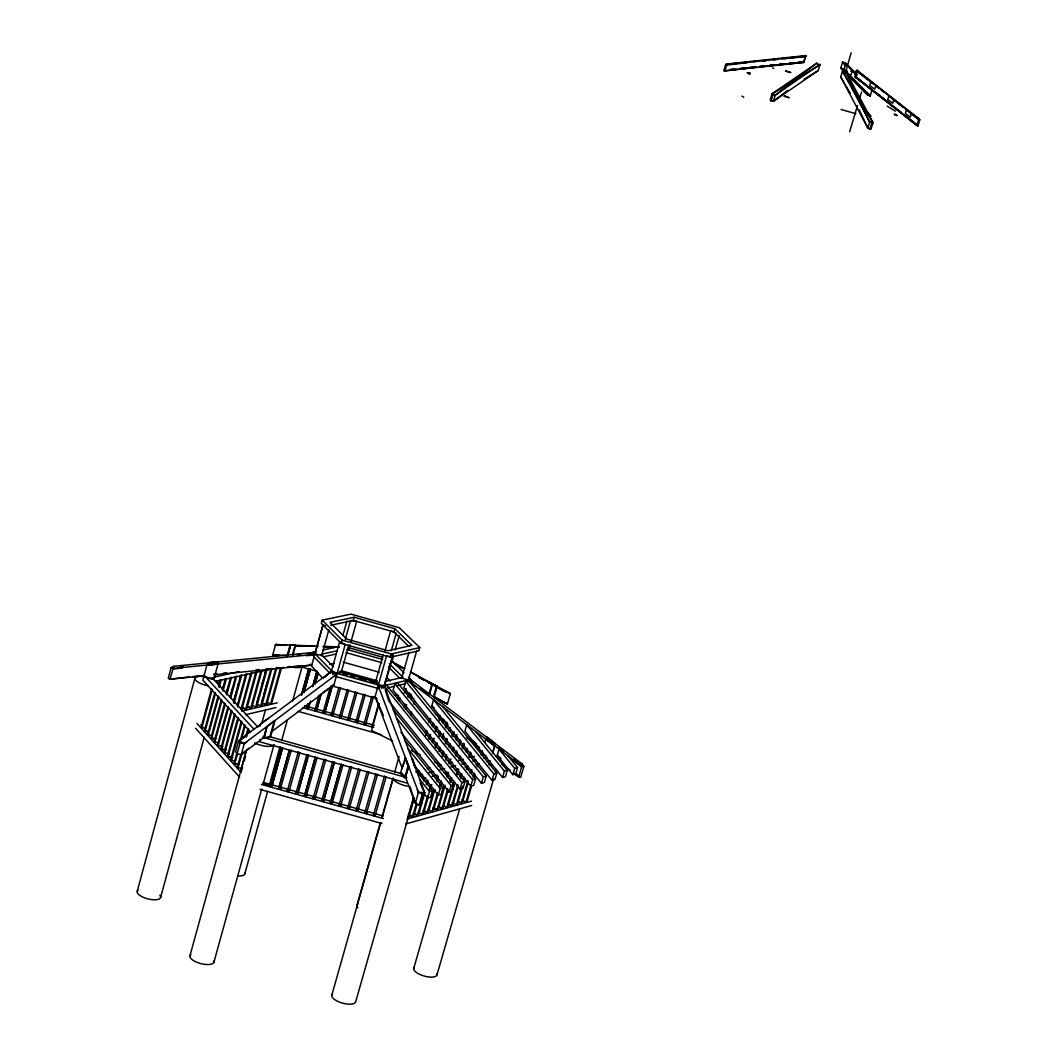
<?xml version="1.0" encoding="UTF-8"?>
<svg xmlns="http://www.w3.org/2000/svg" width="1057" height="1057" viewBox="0 0 1057 1057"><rect width="100%" height="100%" fill="white"/><g stroke="black" fill="none" stroke-linecap="round" stroke-linejoin="round"><path stroke-width="1.5" d="M723.886 70.621L725.049 70.832L725.142 70.119L723.886 70.621L725.67 64.49L726.925 63.988L805.685 55.559L803.875 61.689L789.724 63.565M414.767 686.138L408.108 681.263L410.341 680.88L408.914 678.475L522.356 764.092L523.849 766.55L520.744 777.225L518.802 777.04L519.027 775.904L516.397 773.909M494.676 746.07L485.758 739.081L494.729 745.846L492.522 753.482L494.729 745.846M483.644 755.227L481.305 754.579L482.058 751.461M486.273 736.848L495.218 743.599L486.326 736.623M287.768 655.591L290.239 646.593L287.781 655.565M315.33 652.869L315.514 652.235L173.797 666.306L171.155 667.601L168.261 678.356L169.952 679.189L204.186 675.806M189.388 676.982L169.952 679.189L173.797 666.306L173.625 666.941M137.238 891.223L194.964 678.039M203.935 675.793L204.384 674.762M254.235 729.541L204.199 675.397L203.657 676.678L213.791 679.519L218.046 663.955L206.842 665.064L202.891 680.259L250.654 732.091M214.769 677.167L215.747 673.586M214.862 676.956L215.694 673.877M201.781 728.048L212.219 689.64L211.572 688.939L201.134 727.335L204.966 728.313M208.216 731.906L204.371 730.916L214.835 692.48M205.018 731.629L215.483 693.181M160.545 897.723L204.265 737.125M218.522 686.218L220.252 679.862L221.283 679.638L219.129 687.578M208.269 735.236L218.759 696.735L218.099 696.021L207.621 734.509L211.466 735.5M222.366 689.838L225.405 678.726L226.423 678.502L222.961 691.199M222.565 689.811L223.859 685.055M214.73 739.107L210.871 738.116L221.375 699.575M211.519 738.843L222.036 700.289M226.198 693.445L230.532 677.59L231.549 677.365L226.793 694.793M226.819 691.82L228.114 687.076M214.796 742.463L225.326 703.856L224.665 703.143L214.135 741.737L217.993 742.727M230.016 697.039L235.632 676.467L236.649 676.242L230.611 698.386M231.047 693.841L232.342 689.098M218.072 746.097L228.629 707.45L227.968 706.723L217.412 745.37L222.882 746.493M233.386 702.205L240.732 675.344L241.749 675.106L233.967 703.552M221.362 749.743L220.702 749.017L231.272 710.317L231.945 711.031L221.362 749.743L226.185 750.14M233.98 700.58L236.57 691.106M237.429 687.962L238.723 683.218M239.582 680.074L240.877 675.331M237.178 705.772L245.805 674.221L246.823 673.996L237.759 707.12M224.652 753.39L235.262 714.638L234.601 713.924L223.992 752.663L229.488 753.786M227.968 757.063L227.308 756.323L237.931 717.531L238.591 718.258L227.968 757.063L232.791 757.446M240.943 709.339L250.866 673.098L251.883 672.873L241.525 710.674M231.285 760.736L241.934 721.878L241.26 721.151L230.624 759.996L234.509 761M245.568 709.736L255.913 671.975L256.93 671.763L246.572 709.511L241.525 707.701M237.838 764.687L233.941 763.683L236.94 752.795M240.771 738.79L244.616 724.785L245.29 725.512L241.445 739.53M264.792 736.848L241.3 754.487L237.059 754.156L240.084 743.111L238.723 740.587L331.396 671.327L332.783 673.758L336.945 674.075L333.92 684.936L271.305 731.959M234.614 764.422L237.6 753.535M250.601 708.573L260.947 670.865L261.951 670.64L251.606 708.335L246.558 706.538M240.705 754.923L237.283 767.382L241.181 768.386M245.832 736.227L247.972 728.432M237.957 768.122L242.238 752.544M246.506 736.954L248.646 729.158M255.622 707.41L265.968 669.755L266.972 669.543L256.626 707.173L251.592 705.376M258.754 696.391L256.6 704.226L261.634 706.023L271.966 668.434M261.766 685.425L263.048 680.734M264.765 674.472L266.06 669.768M246.202 750.814L240.626 771.095L241.3 771.835L242.582 767.157M189.996 955.62L246.36 750.483M287.478 655.578L272.706 654.957L278.784 655.525L272.706 654.957L275.573 644.532L318.316 646.131M244.299 760.908L245.594 756.231M260.63 706.248L270.975 668.658M262.889 698.373L261.594 703.064L266.628 704.86L276.947 667.337M263.748 695.255L267.183 682.743M265.624 705.098L275.6 669.134M259.956 726.331L260.762 723.424L268.716 718.179M261.832 723.094L265.333 710.383M260.233 739.253L259.546 741.737L407.104 783.092M266.575 701.914L270.605 703.936L280.501 668.011M281.492 667.799L271.596 703.711L270.605 703.936M274.833 721.244L270.513 736.94L263.682 738.169L266.906 726.516L274.291 720.98M264.237 738.46L266.906 726.516L263.867 737.495M286.989 656.159L290.054 645.047L295.656 645.285L292.895 655.34M292.578 654.217L295.062 645.219L290.054 645.047M266.338 737.535L269.958 736.65L273.869 722.486M213.897 962.28L261.74 789.037M263.061 784.281L274.04 744.538A12.565 4.254 15.1 0 1 266.721 746.334A12.565 4.254 15.1 0 1 254.605 742.939M244.775 873.994L267.606 791.429M269.363 785.087L279.907 746.982M281.664 740.627L287.372 719.989M292.644 700.936L302.302 666.002M282.695 747.695L271.675 786.989L269.958 786.514L280.779 747.391M269.958 786.514L280.964 747.207M271.675 786.989L282.496 747.88M301.39 695.162L308.723 668.698L310.362 669.16L303.887 692.507M312.753 654.257L313.348 652.116L316.545 651.416M322.2 620.155L321.315 623.379L341.239 643.383L390.443 657.203L418.849 650.795L419.761 647.584L399.335 627.726L350.977 614.13L322.2 620.155L342.138 640.132L391.354 653.966L419.761 647.584M301.522 695.11L308.855 668.671M304.033 692.454L310.494 669.134M315.514 652.235L312.951 653.53L314.761 654.362L311.762 665.144L213.963 674.828M322.425 653.503L321.685 655.631L314.933 653.728L322.9 624.978L325.609 625.731M322.808 625.916L314.933 653.728M280.911 787.624L280.29 789.407L278.572 788.932L289.407 749.809M289.156 751.197L278.572 788.932M280.29 789.407L291.322 750.113M310.494 700.976L308.208 708.811L306.57 708.349L307.864 703.685M312.608 686.561L316.928 671.01M312.74 686.522L316.611 672.529M321.685 655.631L328.819 629.906M308.208 708.811L309.926 702.588M315.118 683.919L318.144 673.018M315.673 682.32L317.827 674.551M299.937 752.531L288.918 791.825L287.187 791.336L298.219 752.042M316.4 711.11L321.156 694L316.4 711.11L314.761 710.648L319.082 695.096M308.565 754.949L298.127 792.446L297.532 794.23L295.801 793.754L306.847 754.46M331.396 671.327L324.882 677.22M297.532 794.23L308.419 755.134L306.689 754.658M342.944 635.231L346.921 620.974M332.572 674.485L333.18 672.331L313.348 652.116M341.239 643.383L342.138 640.132M324.591 713.409L332.387 685.412L324.591 713.409L322.953 712.947L329.982 688.015M345.243 639.551L350.541 620.525L356.738 621.133L350.99 641.731M337.13 673.441L345.19 644.493L339.627 641.758L331.568 670.693L337.13 673.441L341.16 672.529L348.797 645.127M306.741 794.851L306.147 796.648L304.429 796.159L315.316 757.076M330.722 625.229L353.263 620.459L354.161 617.262L394.829 628.704L411.953 645.391L388.078 650.729L346.788 639.128L330.009 622.348L354.161 617.262M315.475 756.878L304.429 796.159M306.147 796.648L317.192 757.367M348.784 649.659L350.105 644.902M331.132 715.245L331.673 713.62L333.312 714.083L332.77 715.708L331.132 715.245L338.953 687.248M332.77 715.708L340.684 687.671M313.044 798.577L313.625 796.78L315.343 797.269L314.761 799.066L313.044 798.577L324.089 759.296M314.761 799.066L325.82 759.785M339.323 717.544L339.852 715.919L341.49 716.369L340.962 717.994L339.323 717.544L347.238 689.508M340.962 717.994L348.784 690.01M321.658 800.995L332.585 761.912L334.316 762.401L323.376 801.47L321.658 800.995L322.226 799.184L323.957 799.673L334.448 762.203M349.669 718.668L349.154 720.293L347.515 719.843L355.429 691.807M349.154 720.293L357.068 692.269M330.273 803.399L330.841 801.602L332.559 802.078L331.99 803.888L330.273 803.399L341.226 764.33M330.841 801.602L341.345 764.132M331.99 803.888L343.063 764.621M355.707 722.129L356.209 720.504L357.847 720.966L357.345 722.592L355.707 722.129L363.621 694.105M357.345 722.592L365.26 694.568M341.16 804.496L340.605 806.293L338.887 805.817L349.959 766.55M340.605 806.293L351.69 767.025M383.229 654.812L375.539 682.188L378.353 685.028L384.616 685.597L392.742 656.688L386.492 656.093L378.353 685.028M363.885 724.428L364.388 722.803L366.026 723.265L365.524 724.891L363.885 724.428L371.813 696.404M384.88 651.244L390.667 630.659L396.19 633.341L391.288 650.768M365.524 724.891L373.451 696.867M402.122 768.175L375.129 696.497L378.181 685.649L381.907 687.552L387.166 684.989M408.768 646.369L393.931 631.901L394.829 628.704M349.761 806.901L349.22 808.711L347.502 808.222L358.587 768.967M381.696 688.279L382.304 686.125L410.737 679.466L410.129 681.606M390.443 657.203L391.354 653.966M373.716 727.19L372.077 726.727L378.683 703.367M349.22 808.711L360.305 769.443M379.053 703.79L371.536 730.506L392.689 741.063M383.48 688.094L393.204 653.543M391.685 662.237L391.87 661.603L404.699 668.632M392.068 660.969L393.402 656.225M395.186 649.896L399.189 635.653M356.103 810.64L356.645 808.83L358.363 809.305L357.834 811.115L356.103 810.64L367.202 771.385M357.834 811.115L368.933 771.861M394.895 683.787L393.072 690.221L470.775 786.197L473.721 785.391L475.584 778.943L397.881 683.073L394.895 683.787L472.638 779.749L470.775 786.197M409.085 677.841L408.464 680.008L401.726 678.105L408.967 652.42M364.718 813.044L365.246 811.234L366.964 811.723L366.449 813.533L364.718 813.044L375.816 773.79M397.657 698.703L398.568 695.546M366.449 813.533L377.547 774.279M398.859 700.712L399.771 697.554M408.715 680.536L405.743 681.223L403.933 687.645L481.45 783.277L484.37 782.484L486.233 776.063L409.574 681.593M411.781 696.312L405.254 691.384L406.073 688.503M408.464 680.008L416.762 650.689M407.302 691.635L403.959 693.022M373.332 815.462L373.848 813.639L375.565 814.128L375.05 815.938L373.332 815.462L384.444 776.208M404.104 707.212L405.003 704.054M375.05 815.938L386.162 776.697M405.293 709.234L406.615 704.57M356.922 905.36L380.269 822.993M382.066 816.665L392.834 778.652M394.631 772.31L399.123 756.468M410.79 715.298L411.688 712.127M413.934 704.2L414.833 701.042M331.806 995.166L380.784 822.372M382.132 817.616L393.376 777.992A12.539 4.254 15.7 0 0 407.5 786.223M404.778 757.71L408.61 766.272L405.32 777.899L400.339 773.354L405.412 757.777L408.61 766.272L405.505 777.252L405.492 774.001M404.316 776.869L401.158 772.759L404.421 776.129M402.849 766.761L404.131 762.269M404.686 777.846L407.989 766.233L405.412 757.777M428.772 695.044L432.022 683.588L437.136 686.35L433.978 697.435M429.591 694.317L432.564 683.839M436.607 686.085L434.057 695.057L437.136 686.35L432.022 683.588M492.047 780.383L431.758 706.102L433.568 699.708L493.896 773.975L492.047 780.383L494.953 779.59L496.803 773.182L442.685 706.578M415.361 767.501L411.715 758.292M425.548 733.452L426.433 730.334M428.653 722.552L429.538 719.447M425.799 735.712L427.134 731.034M429.789 721.693L430.675 718.575M428.587 738.513L429.472 735.395M432.141 726.04L433.026 722.922M429.287 739.213L430.622 734.536M432.842 726.74L433.727 723.622M413.313 798.18L407.553 818.395L408.544 818.118L414.304 797.903M413.446 799.013L355.667 1001.825A12.38 4.77 15.6 0 1 340.935 1002.631A12.38 4.77 15.6 0 1 332.545 994.095M444.772 691.595L410.658 672.199M432.075 742.027L432.974 738.909M435.193 731.1L436.528 726.423M438.747 718.628L439.646 715.497M432.775 742.727L434.123 738.05M435.894 731.814L437.228 727.124M439.012 720.887L440.346 716.197M408.24 814.841L412.507 817.008L416.498 803.043M412.507 817.008L413.498 816.731L417.039 804.324M423.685 781.044L424.57 777.939M435.14 747.114L436.475 742.437M438.708 734.615L439.593 731.497M442.275 722.116L443.16 718.998M435.088 697.58L447.388 704.002L450.348 693.617L410.407 671.75M405.571 777.318L415.335 803.241L419.14 805.17L422.272 794.164L424.822 792.737L384.431 686.218L461.896 782.669L460.033 789.143L463.006 788.324L464.855 781.863L386.981 685.636M435.841 747.827L437.175 743.137M438.959 736.888L440.307 732.197M442.975 722.816L443.874 719.698M413.195 813.48L417.449 815.634L423.646 793.939M426.301 784.638L427.636 779.987M417.449 815.634L418.44 815.357L424.822 792.737L418.48 792.235L378.181 685.649M427.292 784.36L428.177 781.268M438.655 750.655L439.553 747.524M442.222 738.143L443.57 733.452M445.354 727.19L446.701 722.499M439.355 751.368L440.254 748.237M442.936 738.843L443.821 735.725M446.067 727.89L447.402 723.199M418.123 812.106L422.39 814.26L427.689 795.683M429.459 789.5L430.78 784.849M422.853 778.718L416.537 770.883L432.485 790.649L430.622 797.189L427.583 798.009L429.459 791.468L419.814 779.538M428.23 796.965L423.368 813.996L422.39 814.26M430.437 789.235L431.771 784.585M442.183 754.209L443.068 751.078M445.314 743.243L446.649 738.539M448.895 730.717L449.793 727.586M442.434 756.482L443.781 751.791M446.014 743.956L447.362 739.253M449.608 731.418L450.493 728.286M423.038 810.745L427.292 812.899L433.925 789.711M436.581 780.436L437.902 775.798M427.292 812.899L428.283 812.622L434.903 789.447M437.122 781.718L438.444 777.08M445.71 757.763L446.609 754.632M448.855 746.784L449.753 743.652M452 735.817L452.885 732.673M445.975 760.049L446.873 756.918M449.569 747.497L450.454 744.366M452.7 736.518L454.048 731.814M427.94 809.385L432.194 811.538L437.492 793.014M439.712 785.298L441.033 780.674M438.034 794.296L433.172 811.261L432.194 811.538M440.24 786.58L441.562 781.942M404.963 740.362L443.2 787.742L441.324 794.256L438.325 795.075L440.188 788.562L408.2 748.911M448.802 762.916L449.701 759.772M452.409 750.351L453.308 747.207M455.554 739.358L456.901 734.641M449.516 763.63L450.863 758.913M453.123 751.065L454.021 747.92M456.267 740.059L457.166 736.927M432.828 808.024L437.083 810.177L444.138 785.523M446.794 776.274L447.679 773.196M437.083 810.177L438.06 809.9L445.116 785.259M447.322 777.556L448.644 772.931M455.514 755.491L456.862 750.774M459.121 742.912L460.02 739.768M456.228 756.204L457.126 753.06M459.385 745.198L460.733 740.468M437.704 806.676L441.945 808.816L447.679 788.813M449.886 781.123L450.771 778.044M466.732 724.732L464.895 731.114L502.564 777.503L505.457 776.723L507.307 770.342L475.716 731.51M441.945 808.816L442.923 808.552L448.221 790.094M450.414 782.405L451.749 777.78M393.296 709.577L454.061 784.796L452.198 791.283L449.212 792.103L451.075 785.602L396.494 718.02M459.095 759.071L459.993 755.914M462.253 748.052L463.6 743.322M459.808 759.785L460.707 756.64M462.966 748.766L464.327 744.036M443.98 806.042L446.807 807.469L454.299 781.348M456.505 773.671L457.826 769.06M454.827 782.629L447.772 807.204L446.807 807.469M457.034 774.94L458.355 770.342M465.833 751.619L466.745 748.475M466.56 752.346L467.458 749.188M458.328 785.919L452.607 805.857L447.402 803.994L451.643 806.121L457.813 784.651M460.006 776.974L460.892 773.909M460.535 778.256L461.856 773.645M468.991 756.786L470.352 752.056M469.704 757.512L471.065 752.769M452.237 802.659L456.465 804.787L461.301 787.927M463.508 780.277L464.393 777.212M466.586 769.549L467.471 766.484M462.715 786.144L457.43 804.509L456.465 804.787M464.036 781.546L464.908 778.481M467.551 769.298L468.436 766.233M413.723 968.41L459.676 808.697M458.447 802.025L461.275 803.439L467.868 780.502M470.074 772.852L470.946 769.8M461.275 803.439L462.226 803.175L468.396 781.77M471.026 772.601L471.911 769.536M461.843 799.99L466.071 802.118L470.907 785.311M473.1 777.675L474.421 773.09M471.422 786.58L467.022 801.84L466.071 802.118M474.051 777.41L474.937 774.358M477.13 766.721L478.015 763.669L477.064 763.934M481.305 754.579L482.388 750.787M484.833 742.344L485.758 739.081M481.45 783.277L483.3 776.855L405.743 681.223M512.843 774.702L497.2 755.478L499.036 749.122L514.68 768.333L512.843 774.702L515.71 773.909L517.547 767.554L508.113 755.966M436.964 974.898L493.619 778.903M495.456 772.588L496.367 769.417M502.564 777.503L504.414 771.121L466.626 724.653M522.171 764.726L522.356 764.092L518.802 777.04L514.878 774.094M805.685 55.559L804.456 56.047L805.645 56.259L803.835 62.403L725.049 70.832L726.82 64.358M401.726 678.105L402.347 675.952M771.134 101.102L772.958 94.879L772.033 93.743L816.77 63.169L817.708 64.279L820.007 64.451L818.184 70.608L773.46 101.274L771.134 101.102L770.209 99.966L772.033 93.743L775.283 95.051L820.007 64.451M771.835 100.613L773.46 101.274L775.283 95.051L772.958 94.879M816.77 63.169L775.177 95.421M857.24 74.822L845.825 63.301L842.614 62.033L840.804 68.15L867.097 94.535L870.268 95.791L872.065 89.779M846.155 72.074L845.825 71.453L873.003 122.506L871.14 128.716L869.924 129.245L867.876 128.174L840.751 77.042L842.588 70.885L844.609 71.955L847.027 71.4M845.825 63.301L844.014 69.418L867.097 94.535L870.268 95.791L844.014 69.418L840.804 68.15L870.268 95.791M845.389 72.92L851.136 52.85M846.3 73.845L847.133 71.03M857.055 70.211L855.232 76.342L856.17 77.452L917.965 125.928L919.815 119.824L918.85 118.701L857.055 70.211L857.993 71.321L857.055 70.925L855.232 77.055L917.053 125.558L918.85 118.701L911.028 113.099M856.17 74.558L857.253 70.911L855.853 70.978L854.769 74.637L856.672 75.126M856.064 77.808L855.232 77.055L901.581 112.874M849.683 131.676L857.491 105.502M859.328 99.345L861.521 91.999M870.809 81.706L869.713 85.353L874.668 89.237L875.764 85.591M871.14 128.716L867.876 128.174L869.726 121.951L842.588 70.885M869.924 129.245L871.787 123.035L873.003 122.506L869.726 121.951L871.787 123.035M888.845 95.857L887.748 99.503L892.637 103.335L893.733 99.702M906.444 109.664L905.347 113.31L910.288 117.182L911.385 113.548M347.502 808.222L348.044 806.425M372.077 726.727L372.566 725.089M338.887 805.817L339.442 804.007M323.376 801.47L323.957 799.673M347.515 719.843L348.03 718.205M295.801 793.754L296.409 791.957L298.127 792.446M322.953 712.947L323.495 711.321M314.761 710.648L315.316 709.036M287.187 791.336L287.808 789.553M306.57 708.349L307.125 706.737M213.791 679.519L214.941 676.52M206.842 665.064L217.967 664.153M207.753 662.937L219.024 661.603L207.833 662.726M169.952 679.189L170.428 678.118M248.857 748.224L241.3 754.487L244.339 743.441L336.945 674.075M244.154 744.088L246.677 742.014M773.46 101.274L787.809 90.228M323.125 692.269L333.92 684.936M238.552 741.234L245.25 736.703M334.065 676.546L336.773 674.723M771.927 94.113L819.902 64.807M804.152 79.196L818.184 70.608M419.14 805.17L421.69 803.73M405.611 823.971L471.647 805.5M451.643 806.121L452.607 805.857M407.011 819.056L471.462 801.127M429.459 791.468L432.485 790.649M440.188 788.562L443.2 787.742M451.075 785.602L454.061 784.796M461.896 782.669L464.855 781.863M472.638 779.749L475.584 778.943M483.3 776.855L486.233 776.063M493.896 773.975L496.803 773.182M504.414 771.121L507.307 770.342M514.68 768.333L517.547 767.554M419.497 775.23L422.641 774.385M428.917 772.72L433.621 771.478M439.91 769.813L444.614 768.558M450.89 766.893L455.593 765.638M461.869 763.973L465.014 763.141M472.862 761.053L475.994 760.221M483.842 758.133L486.986 757.301M433.436 775.561L434.427 775.309M422.8 778.903L425.945 778.071M432.221 776.393L436.937 775.138M444.786 773.037L447.917 772.205M455.765 770.104L458.91 769.271M465.186 767.593L468.33 766.748M476.178 764.66L479.31 763.815M487.158 761.727L490.303 760.881M415.758 771.887L419.352 770.936M427.226 768.862L430.371 768.029M438.245 765.942L441.403 765.109M449.278 763.035L452.422 762.203M458.725 760.538L463.455 759.283M471.33 757.208L474.487 756.376M263.682 738.169L265.122 737.826M394.472 695.281L397.63 694.528M387.721 687.869L394.036 686.389M397.194 685.649L405.095 683.787M241.961 711.044L277.238 702.865M385.422 681.369L402.955 677.286L389.32 663.77M245.462 714.704L275.93 707.595M329.678 664.43L334.21 663.413M213.593 677.233L239.212 671.591M337.262 650.755L321.143 654.309L333.378 666.756M323.482 656.807L336.364 653.953M215.469 681.382L273.142 668.619M322.953 650.015L338.953 646.514M275.362 645.285L286.579 645.298M726.727 65.072L747.22 62.693M762.982 60.857L766.14 60.5L762.863 60.817M772.456 59.76L777.186 59.218M781.916 58.663L786.646 58.122M791.376 57.567L796.106 57.025M800.836 56.47L805.579 55.929M725.049 70.832L756.574 67.172M759.719 66.816L764.449 66.261L759.534 66.75M769.179 65.719L775.494 64.979M778.639 64.622L784.955 63.882M789.685 63.341L792.842 62.971M799.145 62.244L802.303 61.874M172.674 669.081L182.399 667.984M297.493 654.904L300.743 654.534M307.217 653.794L312.092 653.239M192.625 676.625L199.099 675.885M213.686 674.234L216.923 673.864M223.397 673.124L226.634 672.754M805.645 56.259L725.67 64.49M730.057 69.59L733.347 69.247M739.9 68.546L743.177 68.19M748.105 67.661L753.02 67.133M759.587 66.432L762.863 66.089M769.43 65.375L772.707 65.032M779.273 64.332L782.55 63.975M789.117 63.275L792.393 62.918M798.947 62.218L802.237 61.874M729.938 69.96L736.399 69.273M739.636 68.93L746.097 68.229M749.334 67.886L755.795 67.199M759.018 66.855L786.487 63.909M731.735 63.882L736.65 63.394M741.565 62.905L748.118 62.271M753.033 61.782L757.948 61.306M774.345 59.694L777.635 59.364M784.202 58.716L805.54 56.629M730.057 69.643L734.972 69.154M739.887 68.679L744.802 68.19M748.079 67.873L756.257 67.067M769.377 65.785L803.835 62.403L802.646 62.191M314.761 654.362L172.846 668.447L171.155 667.601M180.179 666.386L183.442 666.108M306.371 655.697L314.576 654.996M255.979 669.847L259.269 669.57M265.822 669.015L270.751 668.605M275.666 668.196L283.871 667.495M287.16 667.218L311.762 665.144L309.978 664.298L322.98 678.488M849.656 74.888L851.057 74.809L852.153 71.149L850.74 71.229M747.339 72.814L749.981 72.695L749.809 74.4L747.339 72.814L749.902 73.541M297.334 645.735L301.747 645.853M295.788 646.184L300.571 646.342M323.178 647.056L334.607 647.426M323.244 646.316L338.042 646.884M294.811 645.602L314.576 646.342M324.459 646.725L339.271 647.28M275.745 655.248L278.982 655.38M275.401 645.153L278.559 645.285M295.92 646.038L303.808 646.369M324.671 647.267L327.895 647.399M272.706 654.957L279.008 655.248M240.084 743.111L244.339 743.441L238.723 740.587L235.698 751.619L237.059 754.156M233.941 763.683L238.79 764.079M220.702 749.017L223.912 749.281M227.308 756.323L232.13 756.72M204.371 730.916L209.154 731.312M210.871 738.116L215.668 738.526M415.546 766.84L412.322 758.331M295.63 666.386L301.43 666.914M281.638 645.1L275.573 644.532L277.647 644.796M523.849 766.55L521.894 766.365L408.293 680.629M263.233 783.66L270.262 785.615M348.387 647.558L382.634 657.19M346.881 649.421L382.793 659.515M345.996 652.618L381.894 662.699M343.327 662.158L379.225 672.239M341.015 670.64L377.217 680.814M339.416 671.723L377.455 682.412M342.653 673.375L347.383 674.71M350.541 675.595L355.284 676.929M358.442 677.814L366.343 680.034M369.501 680.919L374.244 682.254M333.18 672.331L382.304 686.125M298.418 666.069L316.056 671.023M335.452 676.454L378.234 688.477M407.658 696.748L413.974 698.518M331.158 685.702L377.085 698.598M481.543 753.707L484.423 754.526M203.75 676.467L213.871 679.307M481.358 754.354L486.022 755.649M304.456 705.706L374.337 725.313M302.54 707.503L373.465 727.401M298.074 711.335L381.59 734.76M268.914 736.491L402.004 773.79M262.493 737.218L406.932 777.701M298.048 752.227L299.778 752.716M323.957 759.494L325.688 759.983M349.854 766.748L351.585 767.237M358.482 769.166L360.212 769.655M384.378 776.433L386.096 776.908M263.087 782.325L383.202 815.964M270.579 784.73L272.31 785.206M261.423 784.439L383.347 818.58M260.062 789.381L381.947 823.509M353.263 620.459L393.931 631.901M841.068 109.492L855.853 113.707M772.759 67.992L773.724 68.388M919.815 119.824L857.055 70.925M441.998 701.359L447.388 704.002L434.533 697.039M411.503 750.457L420.184 754.804M434.665 762.031L440.452 764.911M263.933 703.513L266.628 704.86M459.412 801.761L462.226 803.175M247.576 706.301L251.606 708.335M242.529 707.463L246.572 709.511M440.095 807.125L442.923 808.552M433.806 807.759L438.06 809.9M425.442 811.195L428.283 812.622M422.272 794.164L418.48 792.235L415.335 803.241L409.944 786.382M414.172 813.203L418.44 815.357M410.658 815.291L413.498 816.731M426.09 680.655L431.19 683.43L426.605 680.933M434.453 697.052L447.388 704.002M396.045 664.893L398.872 666.412M424.333 680.219L418.585 677.101L424.095 680.153M427.2 681.778L435.814 686.442M438.681 688.001L445.856 691.899M425.971 692.401L428.825 693.947M434.599 697.21L445.486 703.116M392.081 662.039L403.51 668.288M394.525 663.796L403.008 668.5M428.23 682.439L433.753 685.491M440.637 689.309L443.398 690.829M887.219 106.123L895.358 111.17M741.935 96.095L743.758 97.284M498.362 747.312L503.647 751.183M514.231 758.926L520.85 763.762M405.254 691.384L411.9 696.246M431.758 706.102L434.348 708.071M497.2 755.478L501.084 758.411M408.61 692.626L411.239 694.608M473.021 741.195L475.65 743.177M435.273 714.03L445.71 721.905M466.586 737.667L479.64 747.51M501.837 764.237L509.659 770.157M856.95 71.281L873.703 84.243M876.279 86.238L878.869 88.233M881.446 90.228L884.022 92.21L881.446 90.07M889.175 96.2L903.312 107.127M905.875 109.122L908.452 111.104M904.158 114.869L917.965 125.928M410.024 680.113L412.587 682.109M420.303 688.107L425.442 692.11M514.019 761.014L521.709 767.012M472.651 741.155L476.496 744.141M503.409 765.083L509.831 770.064M513.676 773.05L518.802 777.04M861.666 81.389L855.232 76.342L866.832 85.564M864.23 83.411L866.806 85.419M869.383 87.44L871.959 89.462M874.535 91.483L889.981 103.599M893.839 106.625L896.415 108.646M898.978 110.668L901.555 112.676M904.131 114.698L917 124.792M869.409 87.625L871.985 89.673M874.562 91.721L917.053 125.558M856.936 70.568L873.703 83.913M876.279 85.974L878.856 88.022M890.456 97.257L903.339 107.51M905.915 109.558L918.797 119.811M842.508 62.403L845.93 65.626M868.59 86.965L871.959 90.136M391.552 660.493L403.959 672.767M408.478 677.233L410.737 679.466M470.973 741.049L482.785 752.743M442.275 718.747L448.036 724.455M388.421 666.954L399.771 678.237M386.875 677.643L390.271 681.038M842.812 69.194L869.052 95.526M842.614 62.033L846.036 65.494M438.444 763.194L440.729 765.519M313.559 656.45L330.075 673.322M294.176 666.254L295.445 667.562M211.981 677.577L257.908 727.137M845.719 63.671L854.162 72.907M200.87 724.613L202.64 726.555M196.919 723.424L241.036 772.337M195.598 728.273L239.688 777.265M867.467 112.108L871.074 116.138M389.24 701.571L460.033 789.143M400.841 732.157L449.212 792.103M423.738 793.239L427.583 798.009M413.578 764.37L438.325 795.075M842.469 71.255L872.884 122.876M840.751 77.042L850.29 93.28M845.719 71.81L869.62 122.321M859.196 109.809L867.876 128.174M377.996 686.297L379.278 689.243M420.065 782.88L423.989 791.891M375.129 696.497L383.453 715.668M385.237 689.957L388.712 700.751M417.304 789.83L418.295 792.895M208.295 685.834A12.261 4.043 14.8 0 1 194.95 679.136A12.261 4.043 14.8 0 1 205.23 676.863M216.196 681.025A12.261 4.043 14.8 0 1 218.548 684.645M436.818 973.642A12.063 4.532 16 0 1 424.319 976.073A12.063 4.532 16 0 1 414.397 967.38M491.558 764.885A12.208 4.043 16 0 1 488.638 764.475M213.897 960.998A12.407 4.77 14.9 0 1 200.328 963.456A12.407 4.77 14.9 0 1 190.828 954.563M357.861 907.857A11.772 4.307 15.7 0 1 357.61 904.396M159.818 895.173A12.116 4.532 14.6 0 1 148.72 899.097A12.116 4.532 14.6 0 1 138.084 890.232M244.748 872.831A11.799 4.307 15 0 1 237.838 875.949M301.575 666.835A11.944 3.845 15.2 0 1 289.473 666.399M785.272 96.187L783.937 96.253L789.13 97.733L785.272 96.187M790.649 72.497L785.602 71.057L790.649 72.497M897.01 115.477L894.46 114.751L894.407 113.852L897.01 115.477M450.348 693.617L444.944 690.974L450.348 693.617"/></g></svg>
